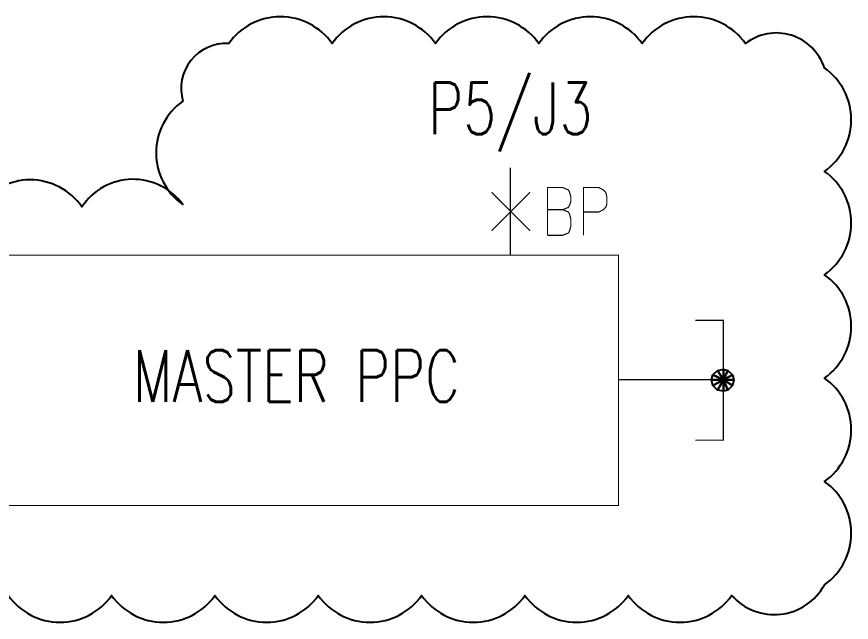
# Model space of a CAD drawing. Header units: millimetres. Extents: x -1355 to 3509, y -1443 to -567.
# Drawn here: x 2961.51 to 2993.82, y -740.4 to -716.96 of the extents above; entities that cross this region are included whole.
import ezdxf
from ezdxf.enums import TextEntityAlignment as Align

# ---------------------------------------------------------------- set-up
doc = ezdxf.new("R2010")
doc.units = ezdxf.units.MM
doc.layers.add('ACEP-E-TEXTOS', color=3, linetype='Continuous')
doc.styles.add('Romans_0.85', font='romans.shx', dxfattribs={"width": 0.85})

msp = doc.modelspace()

# ---------------------------------------------------------------- linework, layer by layer
at = {"color": 1}
msp.add_lwpolyline([(2961.188, -739.353, 0.520567), (2965.188, -739.353, 0.520567), (2969.188, -739.353, 0.520567), (2973.188, -739.353, 0.520567), (2977.188, -739.353, 0.520567), (2981.188, -739.353, 0.520567), (2985.188, -739.353, 0.520567), (2989.188, -739.353, 0.520567), (2992.779, -738.944, 0.520567), (2992.779, -734.944, 0.520567), (2992.779, -730.944, 0.520567), (2992.779, -726.944, 0.520567), (2992.779, -722.944, 0.520567), (2992.779, -718.944, 0.520567), (2989.722, -718.001, 0.520567), (2985.722, -718.001, 0.520567), (2981.722, -718.001, 0.520567), (2977.722, -718.001, 0.520567), (2973.722, -718.001, 0.520567), (2969.722, -718.001, 0.520567), (2967.949, -720.229, 0.520567), (2967.949, -724.229, 0.520567), (2964.034, -724.314, 0.520567), (2960.034, -724.314, 0.520567)], format="xyb", dxfattribs=at)
at = {"color": 0, "const_width": 0.045}
for points in [[(2980.624, -726.185), (2980.624, -722.807)], [(2982.061, -725.42), (2982.061, -723.572), (2982.645, -723.572), (2982.872, -723.663), (2982.915, -723.754), (2982.964, -723.932), (2982.964, -724.114), (2982.915, -724.249), (2982.872, -724.337), (2982.645, -724.428), (2982.061, -724.428)], [(2983.456, -725.42), (2983.456, -723.572), (2984.045, -723.572), (2984.224, -723.663), (2984.315, -723.754), (2984.359, -723.932), (2984.359, -724.203), (2984.315, -724.337), (2984.224, -724.428), (2984.045, -724.519), (2983.456, -724.519)], [(2979.899, -725.241), (2981.386, -723.754)], [(2981.386, -725.241), (2979.899, -723.754)], [(2982.645, -724.428), (2982.872, -724.519), (2982.915, -724.61), (2982.964, -724.789), (2982.964, -725.059), (2982.915, -725.241), (2982.872, -725.329), (2982.645, -725.42), (2982.061, -725.42)], [(2987.78, -728.708), (2988.867, -728.708), (2988.867, -733.347), (2987.78, -733.347)], [(2984.807, -731.006), (2988.867, -731.006)]]:
    msp.add_lwpolyline(points, dxfattribs=at)
msp.add_lwpolyline([(2959.856, -735.872), (2959.856, -726.185), (2984.807, -726.185), (2984.807, -735.872), (2959.856, -735.872)], close=True, dxfattribs=at)
at = {"color": 0}
for points in [[(2988.456, -730.824), (2988.64, -730.646), (2988.867, -731.006)], [(2988.64, -730.646), (2988.867, -730.598), (2988.867, -731.006)], [(2988.867, -730.598), (2989.045, -730.646), (2988.867, -731.006)], [(2989.045, -730.646), (2989.224, -730.824), (2988.867, -731.006)], [(2988.413, -731.006), (2988.456, -730.824), (2988.867, -731.006)], [(2988.456, -731.232), (2988.413, -731.006), (2988.867, -731.006)], [(2988.64, -731.411), (2988.456, -731.232), (2988.867, -731.006)], [(2988.867, -731.455), (2988.64, -731.411), (2988.867, -731.006)], [(2989.224, -730.824), (2989.272, -731.006), (2988.867, -731.006)], [(2989.272, -731.006), (2989.224, -731.232), (2988.867, -731.006)], [(2989.224, -731.232), (2989.045, -731.411), (2988.867, -731.006)], [(2989.045, -731.411), (2988.867, -731.455), (2988.867, -731.006)]]:
    msp.add_lwpolyline(points, close=True, dxfattribs=at)

# ---------------------------------------------------------------- texts
at = {"layer": 'ACEP-E-TEXTOS', "color": 7, "style": 'Romans_0.85', "width": 0.75}
msp.add_text('P5/J3', height=2, dxfattribs=at).set_placement((2980.624, -721.507), align=Align.CENTER)
at = {"layer": 'ACEP-E-TEXTOS', "color": 0, "style": 'Romans_0.85', "width": 0.75}
msp.add_text('MASTER PPC', height=2, dxfattribs=at).set_placement((2972.338, -731.864), align=Align.CENTER)

doc.saveas('drawing.dxf')
